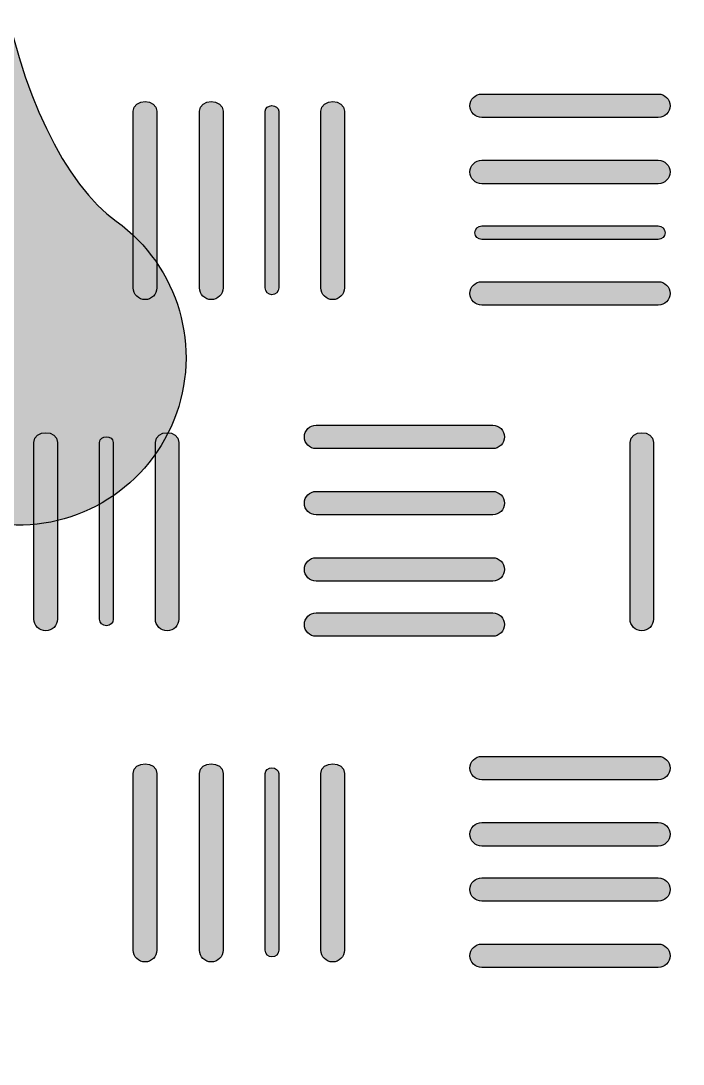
# Model space of a CAD drawing. Extents: x 4 to 307, y 9 to 217.
# Drawn here: x 55.06 to 60.13, y 19.36 to 27.34 of the extents above; entities that cross this region are included whole.
import ezdxf

# ---------------------------------------------------------------- set-up
doc = ezdxf.new("R2010")
doc.units = 0
doc.header["$MEASUREMENT"] = 0
doc.layers.add('EBENE_1', color=7, linetype='CONTINUOUS')

# ---------------------------------------------------------------- blocks, each defined once
blk = doc.blocks.new('BLOCK_32')
at = {"layer": 'EBENE_1'}
h = blk.add_hatch(color=7, dxfattribs=at)
h.dxf.hatch_style = 2
edge = h.paths.add_edge_path()
edge.add_spline(control_points=[(59.9397, 26.7815), (59.9397, 26.7815), (58.5882, 26.7815), (58.5882, 26.7815), (58.5386, 26.7815), (58.4984, 26.7412), (58.4984, 26.6916), (58.4984, 26.6423), (58.5386, 26.602), (58.5882, 26.602), (58.5882, 26.602), (59.9397, 26.602), (59.9397, 26.602), (59.9891, 26.602), (60.0295, 26.6423), (60.0295, 26.6916), (60.0295, 26.7412), (59.9891, 26.7815), (59.9397, 26.7815)], knot_values=[0, 0, 0, 0, 1, 1, 1, 2, 2, 2, 3, 3, 3, 4, 4, 4, 5, 5, 5, 6, 6, 6, 6], degree=3, periodic=1)
h = blk.add_hatch(color=7, dxfattribs=at)
h.dxf.hatch_style = 2
edge = h.paths.add_edge_path()
edge.add_spline(control_points=[(56.0123, 25.2078), (56.0619, 25.2078), (56.102, 25.2477), (56.102, 25.2977), (56.102, 25.2977), (56.102, 26.6492), (56.102, 26.6492), (56.102, 26.7488), (55.9225, 26.7488), (55.9225, 26.6492), (55.9225, 26.6492), (55.9225, 25.2977), (55.9225, 25.2977), (55.9225, 25.2477), (55.9627, 25.2078), (56.0123, 25.2078)], knot_values=[0, 0, 0, 0, 1, 1, 1, 2, 2, 2, 3, 3, 3, 4, 4, 4, 5, 5, 5, 5], degree=3, periodic=1)
h = blk.add_hatch(color=7, dxfattribs=at)
h.dxf.hatch_style = 2
edge = h.paths.add_edge_path()
edge.add_spline(control_points=[(56.4293, 26.6492), (56.4293, 26.6492), (56.4293, 25.2977), (56.4293, 25.2977), (56.4293, 25.2477), (56.4695, 25.2078), (56.5191, 25.2078), (56.5687, 25.2078), (56.6088, 25.2477), (56.6088, 25.2977), (56.6088, 25.2977), (56.6088, 26.6492), (56.6088, 26.6492), (56.6088, 26.7488), (56.4293, 26.7488), (56.4293, 26.6492)], knot_values=[0, 0, 0, 0, 1, 1, 1, 2, 2, 2, 3, 3, 3, 4, 4, 4, 5, 5, 5, 5], degree=3, periodic=1)
h = blk.add_hatch(color=7, dxfattribs=at)
h.dxf.hatch_style = 2
edge = h.paths.add_edge_path()
edge.add_spline(control_points=[(56.9314, 26.6492), (56.9314, 26.6492), (56.9314, 25.2977), (56.9314, 25.2977), (56.9314, 25.2688), (56.9547, 25.2453), (56.9835, 25.2453), (57.0122, 25.2453), (57.0355, 25.2688), (57.0355, 25.2977), (57.0355, 25.2977), (57.0355, 26.6492), (57.0355, 26.6492), (57.0355, 26.7071), (56.9314, 26.7071), (56.9314, 26.6492)], knot_values=[0, 0, 0, 0, 1, 1, 1, 2, 2, 2, 3, 3, 3, 4, 4, 4, 5, 5, 5, 5], degree=3, periodic=1)
h = blk.add_hatch(color=7, dxfattribs=at)
h.dxf.hatch_style = 2
edge = h.paths.add_edge_path()
edge.add_spline(control_points=[(57.3583, 26.6492), (57.3583, 26.6492), (57.3583, 25.2977), (57.3583, 25.2977), (57.3583, 25.2477), (57.3984, 25.2078), (57.448, 25.2078), (57.4976, 25.2078), (57.5378, 25.2477), (57.5378, 25.2977), (57.5378, 25.2977), (57.5378, 26.6492), (57.5378, 26.6492), (57.5378, 26.7488), (57.3583, 26.7488), (57.3583, 26.6492)], knot_values=[0, 0, 0, 0, 1, 1, 1, 2, 2, 2, 3, 3, 3, 4, 4, 4, 5, 5, 5, 5], degree=3, periodic=1)
h = blk.add_hatch(color=7, dxfattribs=at)
h.dxf.hatch_style = 2
edge = h.paths.add_edge_path()
edge.add_spline(control_points=[(59.9397, 26.2744), (59.9397, 26.2744), (58.5882, 26.2744), (58.5882, 26.2744), (58.5386, 26.2744), (58.4984, 26.2344), (58.4984, 26.1848), (58.4984, 26.1352), (58.5386, 26.0949), (58.5882, 26.0949), (58.5882, 26.0949), (59.9397, 26.0949), (59.9397, 26.0949), (59.9891, 26.0949), (60.0295, 26.1352), (60.0295, 26.1848), (60.0295, 26.2344), (59.9891, 26.2744), (59.9397, 26.2744)], knot_values=[0, 0, 0, 0, 1, 1, 1, 2, 2, 2, 3, 3, 3, 4, 4, 4, 5, 5, 5, 6, 6, 6, 6], degree=3, periodic=1)
h = blk.add_hatch(color=7, dxfattribs=at)
h.dxf.hatch_style = 2
edge = h.paths.add_edge_path()
edge.add_spline(control_points=[(59.9397, 25.668), (59.9685, 25.668), (59.9916, 25.6915), (59.9916, 25.7201), (59.9916, 25.749), (59.9685, 25.7721), (59.9397, 25.7721), (59.9397, 25.7721), (58.5882, 25.7721), (58.5882, 25.7721), (58.5594, 25.7721), (58.5362, 25.749), (58.5362, 25.7201), (58.5362, 25.6915), (58.5594, 25.668), (58.5882, 25.668), (58.5882, 25.668), (59.9397, 25.668), (59.9397, 25.668)], knot_values=[0, 0, 0, 0, 1, 1, 1, 2, 2, 2, 3, 3, 3, 4, 4, 4, 5, 5, 5, 6, 6, 6, 6], degree=3, periodic=1)
h = blk.add_hatch(color=7, dxfattribs=at)
h.dxf.hatch_style = 2
edge = h.paths.add_edge_path()
edge.add_spline(control_points=[(59.9397, 25.3449), (59.9397, 25.3449), (58.5882, 25.3449), (58.5882, 25.3449), (58.5386, 25.3449), (58.4984, 25.3049), (58.4984, 25.2553), (58.4984, 25.2057), (58.5386, 25.1654), (58.5882, 25.1654), (58.5882, 25.1654), (59.9397, 25.1654), (59.9397, 25.1654), (59.9891, 25.1654), (60.0295, 25.2057), (60.0295, 25.2553), (60.0295, 25.3049), (59.9891, 25.3449), (59.9397, 25.3449)], knot_values=[0, 0, 0, 0, 1, 1, 1, 2, 2, 2, 3, 3, 3, 4, 4, 4, 5, 5, 5, 6, 6, 6, 6], degree=3, periodic=1)
h = blk.add_hatch(color=7, dxfattribs=at)
h.dxf.hatch_style = 2
edge = h.paths.add_edge_path()
edge.add_spline(control_points=[(55.2521, 22.6729), (55.3017, 22.6729), (55.3419, 22.7132), (55.3419, 22.7628), (55.3419, 22.7628), (55.3419, 24.1147), (55.3419, 24.1147), (55.3419, 24.2139), (55.1624, 24.2139), (55.1624, 24.1147), (55.1624, 24.1147), (55.1624, 22.7628), (55.1624, 22.7628), (55.1624, 22.7132), (55.2024, 22.6729), (55.2521, 22.6729)], knot_values=[0, 0, 0, 0, 1, 1, 1, 2, 2, 2, 3, 3, 3, 4, 4, 4, 5, 5, 5, 5], degree=3, periodic=1)
h = blk.add_hatch(color=7, dxfattribs=at)
h.dxf.hatch_style = 2
edge = h.paths.add_edge_path()
edge.add_spline(control_points=[(56.271, 24.1147), (56.271, 24.2139), (56.0915, 24.2139), (56.0915, 24.1147), (56.0915, 24.1147), (56.0915, 22.7628), (56.0915, 22.7628), (56.0915, 22.7132), (56.1317, 22.6729), (56.1813, 22.6729), (56.2309, 22.6729), (56.271, 22.7132), (56.271, 22.7628), (56.271, 22.7628), (56.271, 24.1147), (56.271, 24.1147)], knot_values=[0, 0, 0, 0, 1, 1, 1, 2, 2, 2, 3, 3, 3, 4, 4, 4, 5, 5, 5, 5], degree=3, periodic=1)
h = blk.add_hatch(color=7, dxfattribs=at)
h.dxf.hatch_style = 2
edge = h.paths.add_edge_path()
edge.add_spline(control_points=[(57.3213, 24.0675), (57.3213, 24.0675), (58.6726, 24.0675), (58.6726, 24.0675), (58.7222, 24.0675), (58.7623, 24.1074), (58.7623, 24.157), (58.7623, 24.2066), (58.7222, 24.2469), (58.6726, 24.2469), (58.6726, 24.2469), (57.3213, 24.2469), (57.3213, 24.2469), (57.2716, 24.2469), (57.2315, 24.2066), (57.2315, 24.157), (57.2315, 24.1074), (57.2716, 24.0675), (57.3213, 24.0675)], knot_values=[0, 0, 0, 0, 1, 1, 1, 2, 2, 2, 3, 3, 3, 4, 4, 4, 5, 5, 5, 6, 6, 6, 6], degree=3, periodic=1)
h = blk.add_hatch(color=7, dxfattribs=at)
h.dxf.hatch_style = 2
edge = h.paths.add_edge_path()
edge.add_spline(control_points=[(59.9027, 22.7628), (59.9027, 22.7628), (59.9027, 24.1147), (59.9027, 24.1147), (59.9027, 24.2139), (59.7232, 24.2139), (59.7232, 24.1147), (59.7232, 24.1147), (59.7232, 22.7628), (59.7232, 22.7628), (59.7232, 22.7132), (59.7633, 22.6729), (59.8128, 22.6729), (59.8624, 22.6729), (59.9027, 22.7132), (59.9027, 22.7628)], knot_values=[0, 0, 0, 0, 1, 1, 1, 2, 2, 2, 3, 3, 3, 4, 4, 4, 5, 5, 5, 5], degree=3, periodic=1)
h = blk.add_hatch(color=7, dxfattribs=at)
h.dxf.hatch_style = 2
edge = h.paths.add_edge_path()
edge.add_spline(control_points=[(55.7167, 22.7108), (55.7455, 22.7108), (55.7687, 22.7342), (55.7687, 22.7628), (55.7687, 22.7628), (55.7687, 24.1147), (55.7687, 24.1147), (55.7687, 24.1722), (55.6647, 24.1722), (55.6647, 24.1147), (55.6647, 24.1147), (55.6647, 22.7628), (55.6647, 22.7628), (55.6647, 22.7342), (55.6879, 22.7108), (55.7167, 22.7108)], knot_values=[0, 0, 0, 0, 1, 1, 1, 2, 2, 2, 3, 3, 3, 4, 4, 4, 5, 5, 5, 5], degree=3, periodic=1)
h = blk.add_hatch(color=7, dxfattribs=at)
h.dxf.hatch_style = 2
edge = h.paths.add_edge_path()
edge.add_spline(control_points=[(57.3213, 23.5603), (57.3213, 23.5603), (58.6726, 23.5603), (58.6726, 23.5603), (58.7222, 23.5603), (58.7623, 23.6003), (58.7623, 23.6503), (58.7623, 23.6999), (58.7222, 23.7398), (58.6726, 23.7398), (58.6726, 23.7398), (57.3213, 23.7398), (57.3213, 23.7398), (57.2716, 23.7398), (57.2315, 23.6999), (57.2315, 23.6503), (57.2315, 23.6003), (57.2716, 23.5603), (57.3213, 23.5603)], knot_values=[0, 0, 0, 0, 1, 1, 1, 2, 2, 2, 3, 3, 3, 4, 4, 4, 5, 5, 5, 6, 6, 6, 6], degree=3, periodic=1)
h = blk.add_hatch(color=7, dxfattribs=at)
h.dxf.hatch_style = 2
edge = h.paths.add_edge_path()
edge.add_spline(control_points=[(57.3213, 23.0532), (57.3213, 23.0532), (58.6726, 23.0532), (58.6726, 23.0532), (58.7222, 23.0532), (58.7623, 23.0935), (58.7623, 23.1431), (58.7623, 23.1927), (58.7222, 23.2327), (58.6726, 23.2327), (58.6726, 23.2327), (57.3213, 23.2327), (57.3213, 23.2327), (57.2716, 23.2327), (57.2315, 23.1927), (57.2315, 23.1431), (57.2315, 23.0935), (57.2716, 23.0532), (57.3213, 23.0532)], knot_values=[0, 0, 0, 0, 1, 1, 1, 2, 2, 2, 3, 3, 3, 4, 4, 4, 5, 5, 5, 6, 6, 6, 6], degree=3, periodic=1)
h = blk.add_hatch(color=7, dxfattribs=at)
h.dxf.hatch_style = 2
edge = h.paths.add_edge_path()
edge.add_spline(control_points=[(57.3213, 22.6308), (57.3213, 22.6308), (58.6726, 22.6308), (58.6726, 22.6308), (58.7222, 22.6308), (58.7623, 22.6712), (58.7623, 22.7208), (58.7623, 22.77), (58.7222, 22.8103), (58.6726, 22.8103), (58.6726, 22.8103), (57.3213, 22.8103), (57.3213, 22.8103), (57.2716, 22.8103), (57.2315, 22.77), (57.2315, 22.7208), (57.2315, 22.6712), (57.2716, 22.6308), (57.3213, 22.6308)], knot_values=[0, 0, 0, 0, 1, 1, 1, 2, 2, 2, 3, 3, 3, 4, 4, 4, 5, 5, 5, 6, 6, 6, 6], degree=3, periodic=1)
h = blk.add_hatch(color=7, dxfattribs=at)
h.dxf.hatch_style = 2
edge = h.paths.add_edge_path()
edge.add_spline(control_points=[(56.0123, 20.1383), (56.0619, 20.1383), (56.102, 20.1786), (56.102, 20.2282), (56.102, 20.2282), (56.102, 21.5801), (56.102, 21.5801), (56.102, 21.6793), (55.9225, 21.6793), (55.9225, 21.5801), (55.9225, 21.5801), (55.9225, 20.2282), (55.9225, 20.2282), (55.9225, 20.1786), (55.9627, 20.1383), (56.0123, 20.1383)], knot_values=[0, 0, 0, 0, 1, 1, 1, 2, 2, 2, 3, 3, 3, 4, 4, 4, 5, 5, 5, 5], degree=3, periodic=1)
h = blk.add_hatch(color=7, dxfattribs=at)
h.dxf.hatch_style = 2
edge = h.paths.add_edge_path()
edge.add_spline(control_points=[(56.4293, 21.5801), (56.4293, 21.5801), (56.4293, 20.2282), (56.4293, 20.2282), (56.4293, 20.1786), (56.4695, 20.1383), (56.5191, 20.1383), (56.5687, 20.1383), (56.6088, 20.1786), (56.6088, 20.2282), (56.6088, 20.2282), (56.6088, 21.5801), (56.6088, 21.5801), (56.6088, 21.6793), (56.4293, 21.6793), (56.4293, 21.5801)], knot_values=[0, 0, 0, 0, 1, 1, 1, 2, 2, 2, 3, 3, 3, 4, 4, 4, 5, 5, 5, 5], degree=3, periodic=1)
h = blk.add_hatch(color=7, dxfattribs=at)
h.dxf.hatch_style = 2
edge = h.paths.add_edge_path()
edge.add_spline(control_points=[(57.3583, 21.5801), (57.3583, 21.5801), (57.3583, 20.2282), (57.3583, 20.2282), (57.3583, 20.1786), (57.3984, 20.1383), (57.448, 20.1383), (57.4976, 20.1383), (57.5378, 20.1786), (57.5378, 20.2282), (57.5378, 20.2282), (57.5378, 21.5801), (57.5378, 21.5801), (57.5378, 21.6793), (57.3583, 21.6793), (57.3583, 21.5801)], knot_values=[0, 0, 0, 0, 1, 1, 1, 2, 2, 2, 3, 3, 3, 4, 4, 4, 5, 5, 5, 5], degree=3, periodic=1)
h = blk.add_hatch(color=7, dxfattribs=at)
h.dxf.hatch_style = 2
edge = h.paths.add_edge_path()
edge.add_spline(control_points=[(59.9397, 21.712), (59.9397, 21.712), (58.5882, 21.712), (58.5882, 21.712), (58.5386, 21.712), (58.4984, 21.6717), (58.4984, 21.6221), (58.4984, 21.5729), (58.5386, 21.5326), (58.5882, 21.5326), (58.5882, 21.5326), (59.9397, 21.5326), (59.9397, 21.5326), (59.9891, 21.5326), (60.0295, 21.5729), (60.0295, 21.6221), (60.0295, 21.6717), (59.9891, 21.712), (59.9397, 21.712)], knot_values=[0, 0, 0, 0, 1, 1, 1, 2, 2, 2, 3, 3, 3, 4, 4, 4, 5, 5, 5, 6, 6, 6, 6], degree=3, periodic=1)
h = blk.add_hatch(color=7, dxfattribs=at)
h.dxf.hatch_style = 2
edge = h.paths.add_edge_path()
edge.add_spline(control_points=[(56.9314, 21.5801), (56.9314, 21.5801), (56.9314, 20.2282), (56.9314, 20.2282), (56.9314, 20.1993), (56.9547, 20.1762), (56.9835, 20.1762), (57.0122, 20.1762), (57.0355, 20.1993), (57.0355, 20.2282), (57.0355, 20.2282), (57.0355, 21.5801), (57.0355, 21.5801), (57.0355, 21.6376), (56.9314, 21.6376), (56.9314, 21.5801)], knot_values=[0, 0, 0, 0, 1, 1, 1, 2, 2, 2, 3, 3, 3, 4, 4, 4, 5, 5, 5, 5], degree=3, periodic=1)
h = blk.add_hatch(color=7, dxfattribs=at)
h.dxf.hatch_style = 2
edge = h.paths.add_edge_path()
edge.add_spline(control_points=[(59.9397, 21.2053), (59.9397, 21.2053), (58.5882, 21.2053), (58.5882, 21.2053), (58.5386, 21.2053), (58.4984, 21.165), (58.4984, 21.1153), (58.4984, 21.0657), (58.5386, 21.0254), (58.5882, 21.0254), (58.5882, 21.0254), (59.9397, 21.0254), (59.9397, 21.0254), (59.9891, 21.0254), (60.0295, 21.0657), (60.0295, 21.1153), (60.0295, 21.165), (59.9891, 21.2053), (59.9397, 21.2053)], knot_values=[0, 0, 0, 0, 1, 1, 1, 2, 2, 2, 3, 3, 3, 4, 4, 4, 5, 5, 5, 6, 6, 6, 6], degree=3, periodic=1)
h = blk.add_hatch(color=7, dxfattribs=at)
h.dxf.hatch_style = 2
edge = h.paths.add_edge_path()
edge.add_spline(control_points=[(59.9397, 20.7826), (59.9397, 20.7826), (58.5882, 20.7826), (58.5882, 20.7826), (58.5386, 20.7826), (58.4984, 20.7426), (58.4984, 20.6926), (58.4984, 20.643), (58.5386, 20.6031), (58.5882, 20.6031), (58.5882, 20.6031), (59.9397, 20.6031), (59.9397, 20.6031), (59.9891, 20.6031), (60.0295, 20.643), (60.0295, 20.6926), (60.0295, 20.7426), (59.9891, 20.7826), (59.9397, 20.7826)], knot_values=[0, 0, 0, 0, 1, 1, 1, 2, 2, 2, 3, 3, 3, 4, 4, 4, 5, 5, 5, 6, 6, 6, 6], degree=3, periodic=1)
h = blk.add_hatch(color=7, dxfattribs=at)
h.dxf.hatch_style = 2
edge = h.paths.add_edge_path()
edge.add_spline(control_points=[(59.9397, 20.2754), (59.9397, 20.2754), (58.5882, 20.2754), (58.5882, 20.2754), (58.5386, 20.2754), (58.4984, 20.2355), (58.4984, 20.1859), (58.4984, 20.1363), (58.5386, 20.0959), (58.5882, 20.0959), (58.5882, 20.0959), (59.9397, 20.0959), (59.9397, 20.0959), (59.9891, 20.0959), (60.0295, 20.1363), (60.0295, 20.1859), (60.0295, 20.2355), (59.9891, 20.2754), (59.9397, 20.2754)], knot_values=[0, 0, 0, 0, 1, 1, 1, 2, 2, 2, 3, 3, 3, 4, 4, 4, 5, 5, 5, 6, 6, 6, 6], degree=3, periodic=1)
for points, knots in [([(59.9397, 26.7815), (59.9397, 26.7815), (58.5882, 26.7815), (58.5882, 26.7815), (58.5386, 26.7815), (58.4984, 26.7412), (58.4984, 26.6916), (58.4984, 26.6423), (58.5386, 26.602), (58.5882, 26.602), (58.5882, 26.602), (59.9397, 26.602), (59.9397, 26.602), (59.9891, 26.602), (60.0295, 26.6423), (60.0295, 26.6916), (60.0295, 26.7412), (59.9891, 26.7815), (59.9397, 26.7815)], [0, 0, 0, 0, 1, 1, 1, 2, 2, 2, 3, 3, 3, 4, 4, 4, 5, 5, 5, 6, 6, 6, 6]), ([(56.0123, 25.2078), (56.0619, 25.2078), (56.102, 25.2477), (56.102, 25.2977), (56.102, 25.2977), (56.102, 26.6492), (56.102, 26.6492), (56.102, 26.7488), (55.9225, 26.7488), (55.9225, 26.6492), (55.9225, 26.6492), (55.9225, 25.2977), (55.9225, 25.2977), (55.9225, 25.2477), (55.9627, 25.2078), (56.0123, 25.2078)], [0, 0, 0, 0, 1, 1, 1, 2, 2, 2, 3, 3, 3, 4, 4, 4, 5, 5, 5, 5]), ([(56.4293, 26.6492), (56.4293, 26.6492), (56.4293, 25.2977), (56.4293, 25.2977), (56.4293, 25.2477), (56.4695, 25.2078), (56.5191, 25.2078), (56.5687, 25.2078), (56.6088, 25.2477), (56.6088, 25.2977), (56.6088, 25.2977), (56.6088, 26.6492), (56.6088, 26.6492), (56.6088, 26.7488), (56.4293, 26.7488), (56.4293, 26.6492)], [0, 0, 0, 0, 1, 1, 1, 2, 2, 2, 3, 3, 3, 4, 4, 4, 5, 5, 5, 5]), ([(56.9314, 26.6492), (56.9314, 26.6492), (56.9314, 25.2977), (56.9314, 25.2977), (56.9314, 25.2688), (56.9547, 25.2453), (56.9835, 25.2453), (57.0122, 25.2453), (57.0355, 25.2688), (57.0355, 25.2977), (57.0355, 25.2977), (57.0355, 26.6492), (57.0355, 26.6492), (57.0355, 26.7071), (56.9314, 26.7071), (56.9314, 26.6492)], [0, 0, 0, 0, 1, 1, 1, 2, 2, 2, 3, 3, 3, 4, 4, 4, 5, 5, 5, 5]), ([(57.3583, 26.6492), (57.3583, 26.6492), (57.3583, 25.2977), (57.3583, 25.2977), (57.3583, 25.2477), (57.3984, 25.2078), (57.448, 25.2078), (57.4976, 25.2078), (57.5378, 25.2477), (57.5378, 25.2977), (57.5378, 25.2977), (57.5378, 26.6492), (57.5378, 26.6492), (57.5378, 26.7488), (57.3583, 26.7488), (57.3583, 26.6492)], [0, 0, 0, 0, 1, 1, 1, 2, 2, 2, 3, 3, 3, 4, 4, 4, 5, 5, 5, 5]), ([(59.9397, 26.2744), (59.9397, 26.2744), (58.5882, 26.2744), (58.5882, 26.2744), (58.5386, 26.2744), (58.4984, 26.2344), (58.4984, 26.1848), (58.4984, 26.1352), (58.5386, 26.0949), (58.5882, 26.0949), (58.5882, 26.0949), (59.9397, 26.0949), (59.9397, 26.0949), (59.9891, 26.0949), (60.0295, 26.1352), (60.0295, 26.1848), (60.0295, 26.2344), (59.9891, 26.2744), (59.9397, 26.2744)], [0, 0, 0, 0, 1, 1, 1, 2, 2, 2, 3, 3, 3, 4, 4, 4, 5, 5, 5, 6, 6, 6, 6]), ([(59.9397, 25.668), (59.9685, 25.668), (59.9916, 25.6915), (59.9916, 25.7201), (59.9916, 25.749), (59.9685, 25.7721), (59.9397, 25.7721), (59.9397, 25.7721), (58.5882, 25.7721), (58.5882, 25.7721), (58.5594, 25.7721), (58.5362, 25.749), (58.5362, 25.7201), (58.5362, 25.6915), (58.5594, 25.668), (58.5882, 25.668), (58.5882, 25.668), (59.9397, 25.668), (59.9397, 25.668)], [0, 0, 0, 0, 1, 1, 1, 2, 2, 2, 3, 3, 3, 4, 4, 4, 5, 5, 5, 6, 6, 6, 6]), ([(59.9397, 25.3449), (59.9397, 25.3449), (58.5882, 25.3449), (58.5882, 25.3449), (58.5386, 25.3449), (58.4984, 25.3049), (58.4984, 25.2553), (58.4984, 25.2057), (58.5386, 25.1654), (58.5882, 25.1654), (58.5882, 25.1654), (59.9397, 25.1654), (59.9397, 25.1654), (59.9891, 25.1654), (60.0295, 25.2057), (60.0295, 25.2553), (60.0295, 25.3049), (59.9891, 25.3449), (59.9397, 25.3449)], [0, 0, 0, 0, 1, 1, 1, 2, 2, 2, 3, 3, 3, 4, 4, 4, 5, 5, 5, 6, 6, 6, 6]), ([(55.2521, 22.6729), (55.3017, 22.6729), (55.3419, 22.7132), (55.3419, 22.7628), (55.3419, 22.7628), (55.3419, 24.1147), (55.3419, 24.1147), (55.3419, 24.2139), (55.1624, 24.2139), (55.1624, 24.1147), (55.1624, 24.1147), (55.1624, 22.7628), (55.1624, 22.7628), (55.1624, 22.7132), (55.2024, 22.6729), (55.2521, 22.6729)], [0, 0, 0, 0, 1, 1, 1, 2, 2, 2, 3, 3, 3, 4, 4, 4, 5, 5, 5, 5]), ([(56.271, 24.1147), (56.271, 24.2139), (56.0915, 24.2139), (56.0915, 24.1147), (56.0915, 24.1147), (56.0915, 22.7628), (56.0915, 22.7628), (56.0915, 22.7132), (56.1317, 22.6729), (56.1813, 22.6729), (56.2309, 22.6729), (56.271, 22.7132), (56.271, 22.7628), (56.271, 22.7628), (56.271, 24.1147), (56.271, 24.1147)], [0, 0, 0, 0, 1, 1, 1, 2, 2, 2, 3, 3, 3, 4, 4, 4, 5, 5, 5, 5]), ([(57.3213, 24.0675), (57.3213, 24.0675), (58.6726, 24.0675), (58.6726, 24.0675), (58.7222, 24.0675), (58.7623, 24.1074), (58.7623, 24.157), (58.7623, 24.2066), (58.7222, 24.2469), (58.6726, 24.2469), (58.6726, 24.2469), (57.3213, 24.2469), (57.3213, 24.2469), (57.2716, 24.2469), (57.2315, 24.2066), (57.2315, 24.157), (57.2315, 24.1074), (57.2716, 24.0675), (57.3213, 24.0675)], [0, 0, 0, 0, 1, 1, 1, 2, 2, 2, 3, 3, 3, 4, 4, 4, 5, 5, 5, 6, 6, 6, 6]), ([(59.9027, 22.7628), (59.9027, 22.7628), (59.9027, 24.1147), (59.9027, 24.1147), (59.9027, 24.2139), (59.7232, 24.2139), (59.7232, 24.1147), (59.7232, 24.1147), (59.7232, 22.7628), (59.7232, 22.7628), (59.7232, 22.7132), (59.7633, 22.6729), (59.8128, 22.6729), (59.8624, 22.6729), (59.9027, 22.7132), (59.9027, 22.7628)], [0, 0, 0, 0, 1, 1, 1, 2, 2, 2, 3, 3, 3, 4, 4, 4, 5, 5, 5, 5]), ([(55.7167, 22.7108), (55.7455, 22.7108), (55.7687, 22.7342), (55.7687, 22.7628), (55.7687, 22.7628), (55.7687, 24.1147), (55.7687, 24.1147), (55.7687, 24.1722), (55.6647, 24.1722), (55.6647, 24.1147), (55.6647, 24.1147), (55.6647, 22.7628), (55.6647, 22.7628), (55.6647, 22.7342), (55.6879, 22.7108), (55.7167, 22.7108)], [0, 0, 0, 0, 1, 1, 1, 2, 2, 2, 3, 3, 3, 4, 4, 4, 5, 5, 5, 5]), ([(57.3213, 23.5603), (57.3213, 23.5603), (58.6726, 23.5603), (58.6726, 23.5603), (58.7222, 23.5603), (58.7623, 23.6003), (58.7623, 23.6503), (58.7623, 23.6999), (58.7222, 23.7398), (58.6726, 23.7398), (58.6726, 23.7398), (57.3213, 23.7398), (57.3213, 23.7398), (57.2716, 23.7398), (57.2315, 23.6999), (57.2315, 23.6503), (57.2315, 23.6003), (57.2716, 23.5603), (57.3213, 23.5603)], [0, 0, 0, 0, 1, 1, 1, 2, 2, 2, 3, 3, 3, 4, 4, 4, 5, 5, 5, 6, 6, 6, 6]), ([(57.3213, 23.0532), (57.3213, 23.0532), (58.6726, 23.0532), (58.6726, 23.0532), (58.7222, 23.0532), (58.7623, 23.0935), (58.7623, 23.1431), (58.7623, 23.1927), (58.7222, 23.2327), (58.6726, 23.2327), (58.6726, 23.2327), (57.3213, 23.2327), (57.3213, 23.2327), (57.2716, 23.2327), (57.2315, 23.1927), (57.2315, 23.1431), (57.2315, 23.0935), (57.2716, 23.0532), (57.3213, 23.0532)], [0, 0, 0, 0, 1, 1, 1, 2, 2, 2, 3, 3, 3, 4, 4, 4, 5, 5, 5, 6, 6, 6, 6]), ([(57.3213, 22.6308), (57.3213, 22.6308), (58.6726, 22.6308), (58.6726, 22.6308), (58.7222, 22.6308), (58.7623, 22.6712), (58.7623, 22.7208), (58.7623, 22.77), (58.7222, 22.8103), (58.6726, 22.8103), (58.6726, 22.8103), (57.3213, 22.8103), (57.3213, 22.8103), (57.2716, 22.8103), (57.2315, 22.77), (57.2315, 22.7208), (57.2315, 22.6712), (57.2716, 22.6308), (57.3213, 22.6308)], [0, 0, 0, 0, 1, 1, 1, 2, 2, 2, 3, 3, 3, 4, 4, 4, 5, 5, 5, 6, 6, 6, 6]), ([(56.0123, 20.1383), (56.0619, 20.1383), (56.102, 20.1786), (56.102, 20.2282), (56.102, 20.2282), (56.102, 21.5801), (56.102, 21.5801), (56.102, 21.6793), (55.9225, 21.6793), (55.9225, 21.5801), (55.9225, 21.5801), (55.9225, 20.2282), (55.9225, 20.2282), (55.9225, 20.1786), (55.9627, 20.1383), (56.0123, 20.1383)], [0, 0, 0, 0, 1, 1, 1, 2, 2, 2, 3, 3, 3, 4, 4, 4, 5, 5, 5, 5]), ([(56.4293, 21.5801), (56.4293, 21.5801), (56.4293, 20.2282), (56.4293, 20.2282), (56.4293, 20.1786), (56.4695, 20.1383), (56.5191, 20.1383), (56.5687, 20.1383), (56.6088, 20.1786), (56.6088, 20.2282), (56.6088, 20.2282), (56.6088, 21.5801), (56.6088, 21.5801), (56.6088, 21.6793), (56.4293, 21.6793), (56.4293, 21.5801)], [0, 0, 0, 0, 1, 1, 1, 2, 2, 2, 3, 3, 3, 4, 4, 4, 5, 5, 5, 5]), ([(57.3583, 21.5801), (57.3583, 21.5801), (57.3583, 20.2282), (57.3583, 20.2282), (57.3583, 20.1786), (57.3984, 20.1383), (57.448, 20.1383), (57.4976, 20.1383), (57.5378, 20.1786), (57.5378, 20.2282), (57.5378, 20.2282), (57.5378, 21.5801), (57.5378, 21.5801), (57.5378, 21.6793), (57.3583, 21.6793), (57.3583, 21.5801)], [0, 0, 0, 0, 1, 1, 1, 2, 2, 2, 3, 3, 3, 4, 4, 4, 5, 5, 5, 5]), ([(59.9397, 21.712), (59.9397, 21.712), (58.5882, 21.712), (58.5882, 21.712), (58.5386, 21.712), (58.4984, 21.6717), (58.4984, 21.6221), (58.4984, 21.5729), (58.5386, 21.5326), (58.5882, 21.5326), (58.5882, 21.5326), (59.9397, 21.5326), (59.9397, 21.5326), (59.9891, 21.5326), (60.0295, 21.5729), (60.0295, 21.6221), (60.0295, 21.6717), (59.9891, 21.712), (59.9397, 21.712)], [0, 0, 0, 0, 1, 1, 1, 2, 2, 2, 3, 3, 3, 4, 4, 4, 5, 5, 5, 6, 6, 6, 6]), ([(56.9314, 21.5801), (56.9314, 21.5801), (56.9314, 20.2282), (56.9314, 20.2282), (56.9314, 20.1993), (56.9547, 20.1762), (56.9835, 20.1762), (57.0122, 20.1762), (57.0355, 20.1993), (57.0355, 20.2282), (57.0355, 20.2282), (57.0355, 21.5801), (57.0355, 21.5801), (57.0355, 21.6376), (56.9314, 21.6376), (56.9314, 21.5801)], [0, 0, 0, 0, 1, 1, 1, 2, 2, 2, 3, 3, 3, 4, 4, 4, 5, 5, 5, 5]), ([(59.9397, 21.2053), (59.9397, 21.2053), (58.5882, 21.2053), (58.5882, 21.2053), (58.5386, 21.2053), (58.4984, 21.165), (58.4984, 21.1153), (58.4984, 21.0657), (58.5386, 21.0254), (58.5882, 21.0254), (58.5882, 21.0254), (59.9397, 21.0254), (59.9397, 21.0254), (59.9891, 21.0254), (60.0295, 21.0657), (60.0295, 21.1153), (60.0295, 21.165), (59.9891, 21.2053), (59.9397, 21.2053)], [0, 0, 0, 0, 1, 1, 1, 2, 2, 2, 3, 3, 3, 4, 4, 4, 5, 5, 5, 6, 6, 6, 6]), ([(59.9397, 20.7826), (59.9397, 20.7826), (58.5882, 20.7826), (58.5882, 20.7826), (58.5386, 20.7826), (58.4984, 20.7426), (58.4984, 20.6926), (58.4984, 20.643), (58.5386, 20.6031), (58.5882, 20.6031), (58.5882, 20.6031), (59.9397, 20.6031), (59.9397, 20.6031), (59.9891, 20.6031), (60.0295, 20.643), (60.0295, 20.6926), (60.0295, 20.7426), (59.9891, 20.7826), (59.9397, 20.7826)], [0, 0, 0, 0, 1, 1, 1, 2, 2, 2, 3, 3, 3, 4, 4, 4, 5, 5, 5, 6, 6, 6, 6]), ([(59.9397, 20.2754), (59.9397, 20.2754), (58.5882, 20.2754), (58.5882, 20.2754), (58.5386, 20.2754), (58.4984, 20.2355), (58.4984, 20.1859), (58.4984, 20.1363), (58.5386, 20.0959), (58.5882, 20.0959), (58.5882, 20.0959), (59.9397, 20.0959), (59.9397, 20.0959), (59.9891, 20.0959), (60.0295, 20.1363), (60.0295, 20.1859), (60.0295, 20.2355), (59.9891, 20.2754), (59.9397, 20.2754)], [0, 0, 0, 0, 1, 1, 1, 2, 2, 2, 3, 3, 3, 4, 4, 4, 5, 5, 5, 6, 6, 6, 6])]:
    blk.add_open_spline(points, degree=3, knots=knots, dxfattribs=at)

msp = doc.modelspace()

# ---------------------------------------------------------------- hatches: boundary and pattern name
at = {"layer": 'EBENE_1'}
h = msp.add_hatch(color=7, dxfattribs=at)
h.dxf.hatch_style = 2
edge = h.paths.add_edge_path()
edge.add_spline(control_points=[(85.9028, 77.1144), (85.9028, 77.1144), (86.0806, 78.0291), (86.0806, 78.0291), (80.695, 76.1914), (75.8097, 74.1013), (71.4658, 71.5822), (71.6508, 73.8698), (72.3655, 75.8221), (73.4333, 76.8302), (73.6281, 77.0141), (73.702, 77.2928), (73.6238, 77.5488), (73.5456, 77.8055), (73.3289, 77.9953), (73.0645, 78.0394), (69.8652, 78.5706), (67.6424, 80.061), (66.458, 82.4684), (65.0081, 85.4153), (65.3375, 89.6835), (67.2971, 93.3422), (67.481, 93.6856), (67.3517, 94.1132), (67.0082, 94.2971), (66.6647, 94.4804), (66.237, 94.3516), (66.053, 94.0084), (63.8525, 89.8991), (63.5224, 85.239), (65.1919, 81.8452), (66.4151, 79.3592), (68.6365, 77.6632), (71.6565, 76.8932), (70.615, 75.3477), (70.0652, 73.1139), (70.0261, 70.7175), (69.644, 70.4805), (69.2575, 70.2469), (68.8847, 70.0023), (67.31, 68.9612), (65.8114, 67.8436), (64.389, 66.6496), (62.6618, 65.1764), (61.0616, 63.5762), (59.5885, 61.8488), (56.7943, 58.5219), (54.5338, 54.6606), (52.832, 50.1396), (52.578, 49.4792), (52.3495, 48.8188), (52.1462, 48.1583), (50.6223, 43.2057), (50.2159, 38.6078), (48.3616, 35.1028), (46.7613, 32.0294), (44.0435, 29.7942), (38.5319, 28.8544), (36.8246, 28.5699), (35.1719, 28.3935), (33.5654, 28.3001), (33.5654, 28.3001), (33.5654, 29.8376), (33.5654, 29.8376), (35.4666, 29.9575), (36.8124, 31.1861), (37.6113, 32.2044), (38.5171, 33.3913), (39.0326, 34.7225), (39.0054, 35.7915), (39.0641, 35.7863), (39.1249, 35.7842), (39.1873, 35.7842), (39.995, 35.7842), (40.9221, 36.1611), (41.1312, 36.8822), (41.1913, 37.092), (41.1813, 37.2139), (40.9574, 37.3414), (40.5784, 37.5216), (40.1275, 37.4527), (39.6417, 37.1433), (39.8615, 37.6315), (39.9835, 38.2113), (39.661, 38.6702), (39.6011, 38.7305), (39.4722, 38.7367), (39.4512, 38.7195), (39.0411, 38.6216), (38.7653, 38.2833), (38.629, 37.7128), (38.4357, 38.1479), (38.1917, 38.387), (37.8887, 38.4404), (37.7106, 38.4759), (37.6389, 38.4535), (37.5478, 38.3319), (37.0145, 37.6463), (37.7922, 36.6441), (38.3515, 36.137), (37.5343, 35.7153), (36.882, 35.5148), (36.1911, 35.4704), (36.0667, 35.4649), (35.9439, 35.4621), (35.8228, 35.4621), (33.4624, 35.4621), (32.19, 36.497), (32.041, 38.5403), (32.041, 38.5403), (32.0351, 38.602), (32.0351, 38.602), (31.9078, 39.9046), (31.7764, 41.2519), (29.8402, 41.7163), (29.4897, 41.8004), (29.1543, 41.8431), (28.8434, 41.8431), (26.9601, 41.8431), (26.3948, 40.3097), (26.2933, 39.9728), (26.2933, 39.9728), (25.3504, 39.6048), (25.291, 39.5756), (25.1854, 39.5235), (25.2899, 39.3647), (25.3837, 39.3179), (25.3837, 39.3179), (25.9206, 39.0285), (25.9206, 39.0285), (25.9206, 39.0285), (25.4262, 38.6853), (25.4171, 38.644), (25.3823, 38.5947), (25.3539, 38.5041), (25.4725, 38.386), (26.5088, 37.5719), (26.7093, 37.1306), (26.7343, 35.6085), (26.8053, 32.89), (28.4369, 30.9477), (31.3309, 30.1339), (31.3309, 30.1339), (31.3087, 28.2205), (31.3087, 28.2205), (30.9626, 28.2167), (30.6187, 28.216), (30.2769, 28.2195), (25.1714, 28.2956), (20.447, 29.2354), (15.7226, 30.5308), (11.9888, 31.5723), (8.2042, 32.8166), (4.2418, 34.0613), (4.2418, 34.0613), (4.3434, 18.5928), (4.3434, 18.5928), (7.9756, 17.221), (11.811, 16.0528), (15.7226, 15.1639), (20.4978, 14.097), (25.4, 13.4366), (30.2769, 13.3094), (34.9503, 13.1572), (39.6241, 13.4872), (44.1198, 14.3764), (45.6692, 14.6813), (47.0916, 15.0368), (48.3616, 15.4433), (48.411, 15.4585), (48.4577, 15.475), (48.5068, 15.4905), (50.1141, 13.686), (52.4775, 12.6518), (55.0645, 12.6518), (55.355, 12.6518), (55.6487, 12.6649), (55.9436, 12.6911), (56.65, 12.7541), (57.1712, 13.378), (57.108, 14.0842), (57.045, 14.7905), (56.4231, 15.3107), (55.715, 15.2487), (53.1849, 15.0227), (50.9719, 16.0717), (49.7939, 18.0554), (48.9566, 19.4651), (48.8711, 21.0592), (49.576, 22.1165), (50.4121, 23.3705), (52.2892, 23.8601), (54.8611, 23.4938), (55.4459, 23.4108), (56.0123, 23.7374), (56.233, 24.2859), (56.4534, 24.8343), (56.2714, 25.462), (55.7918, 25.8072), (55.0144, 26.3664), (54.3915, 28.6157), (55.1848, 30.867), (55.7148, 32.3712), (57.2959, 34.8565), (61.9325, 34.6081), (62.2846, 34.5891), (62.6322, 34.7169), (62.8884, 34.9619), (63.1445, 35.2065), (63.2883, 35.5462), (63.2854, 35.9007), (63.251, 40.122), (65.4153, 44.0104), (68.9338, 46.0489), (73.0815, 48.4522), (78.3818, 48.0136), (83.8582, 44.8145), (84.4705, 44.4566), (85.2569, 44.6636), (85.6145, 45.2755), (85.9722, 45.888), (85.7657, 46.6742), (85.1535, 47.0318), (76.6419, 52.0038), (70.5313, 49.9425), (67.6466, 48.271), (67.33, 48.0874), (67.0258, 47.8879), (66.7274, 47.6808), (67.3673, 48.9107), (68.0879, 50.069), (68.8847, 51.1556), (70.922, 53.9268), (73.4388, 56.2564), (76.2867, 58.2456), (77.7116, 57.4708), (79.4824, 56.9544), (81.6733, 56.9544), (82.5478, 56.9544), (83.4902, 57.0367), (84.5029, 57.2176), (84.8865, 57.2861), (85.142, 57.6523), (85.0734, 58.0361), (85.005, 58.4196), (84.6385, 58.6755), (84.2549, 58.6066), (81.4991, 58.1143), (79.3465, 58.4409), (77.672, 59.1665), (80.174, 60.7643), (82.8951, 62.1306), (85.7504, 63.3223), (85.7504, 63.3223), (85.8012, 64.846), (85.8012, 64.846), (84.3026, 64.2621), (82.8295, 63.6017), (81.407, 62.8906), (76.5811, 65.5575), (74.8031, 69.5961), (76.2509, 72.9744), (79.3242, 74.3204), (82.5754, 76.2001), (85.9028, 77.1144)], knot_values=[0, 0, 0, 0, 1, 1, 1, 2, 2, 2, 3, 3, 3, 4, 4, 4, 5, 5, 5, 6, 6, 6, 7, 7, 7, 8, 8, 8, 9, 9, 9, 10, 10, 10, 11, 11, 11, 12, 12, 12, 13, 13, 13, 14, 14, 14, 15, 15, 15, 16, 16, 16, 17, 17, 17, 18, 18, 18, 19, 19, 19, 20, 20, 20, 21, 21, 21, 22, 22, 22, 23, 23, 23, 24, 24, 24, 25, 25, 25, 26, 26, 26, 27, 27, 27, 28, 28, 28, 29, 29, 29, 30, 30, 30, 31, 31, 31, 32, 32, 32, 33, 33, 33, 34, 34, 34, 35, 35, 35, 36, 36, 36, 37, 37, 37, 38, 38, 38, 39, 39, 39, 40, 40, 40, 41, 41, 41, 42, 42, 42, 43, 43, 43, 44, 44, 44, 45, 45, 45, 46, 46, 46, 47, 47, 47, 48, 48, 48, 49, 49, 49, 50, 50, 50, 51, 51, 51, 52, 52, 52, 53, 53, 53, 54, 54, 54, 55, 55, 55, 56, 56, 56, 57, 57, 57, 58, 58, 58, 59, 59, 59, 60, 60, 60, 61, 61, 61, 62, 62, 62, 63, 63, 63, 64, 64, 64, 65, 65, 65, 66, 66, 66, 67, 67, 67, 68, 68, 68, 69, 69, 69, 70, 70, 70, 71, 71, 71, 72, 72, 72, 73, 73, 73, 74, 74, 74, 75, 75, 75, 76, 76, 76, 77, 77, 77, 78, 78, 78, 79, 79, 79, 80, 80, 80, 81, 81, 81, 82, 82, 82, 83, 83, 83, 84, 84, 84, 85, 85, 85, 86, 86, 86, 87, 87, 87, 88, 88, 88, 88], degree=3, periodic=1)
edge = h.paths.add_edge_path()
edge.add_spline(control_points=[(39.7514, 36.7327), (40.0389, 36.938), (40.2935, 37.0424), (40.5081, 37.0424), (40.6046, 37.0424), (40.6954, 37.021), (40.7555, 36.9962), (40.7555, 36.9962), (40.7595, 36.9848), (40.7595, 36.9848), (40.6546, 36.6696), (40.3137, 36.4667), (40.0486, 36.353), (39.7502, 36.2338), (39.4198, 36.1718), (39.1451, 36.1914), (39.2965, 36.3578), (39.5005, 36.559), (39.7514, 36.7327)], knot_values=[0, 0, 0, 0, 1, 1, 1, 2, 2, 2, 3, 3, 3, 4, 4, 4, 5, 5, 5, 6, 6, 6, 6], degree=3, periodic=1)
edge = h.paths.add_edge_path()
edge.add_spline(control_points=[(39.4024, 38.2902), (39.5477, 37.9229), (39.3899, 37.3838), (38.9325, 36.6841), (38.9081, 37.2219), (38.9489, 38.0552), (39.4024, 38.2902)], knot_values=[0, 0, 0, 0, 1, 1, 1, 2, 2, 2, 2], degree=3, periodic=1)
edge = h.paths.add_edge_path()
edge.add_spline(control_points=[(37.8995, 37.4027), (37.8055, 37.5908), (37.7226, 37.8506), (37.8365, 38.0528), (38.0377, 37.9746), (38.2177, 37.7224), (38.3467, 37.3356), (38.4387, 37.0589), (38.5047, 36.765), (38.5317, 36.5204), (38.2485, 36.7864), (38.0094, 37.1185), (37.8995, 37.4027)], knot_values=[0, 0, 0, 0, 1, 1, 1, 2, 2, 2, 3, 3, 3, 4, 4, 4, 4], degree=3, periodic=1)
edge = h.paths.add_edge_path()
edge.add_spline(control_points=[(27.1391, 35.6123), (27.1129, 37.0513), (26.936, 37.7948), (25.9309, 38.5327), (25.9309, 38.5327), (26.4143, 38.8903), (26.4143, 38.8903), (26.4683, 38.9265), (26.4993, 38.9833), (26.4993, 39.0467), (26.4993, 39.1205), (26.457, 39.1945), (26.3807, 39.2448), (26.3807, 39.2448), (25.9781, 39.4553), (25.9781, 39.4553), (25.9781, 39.4553), (26.5209, 39.6421), (26.5209, 39.6421), (26.5426, 39.6496), (26.5607, 39.6655), (26.571, 39.6861), (26.59, 39.7237), (26.6117, 39.774), (26.6375, 39.8336), (26.8444, 40.3128), (27.3291, 41.4345), (28.8306, 41.4345), (29.113, 41.4345), (29.4217, 41.3946), (29.7488, 41.3164), (31.4346, 40.9253), (31.5369, 39.6965), (31.6368, 38.4997), (31.8157, 36.2621), (33.2514, 35.0794), (35.7889, 35.0794), (35.932, 35.0794), (36.0772, 35.0832), (36.2231, 35.0907), (36.9742, 35.1135), (37.698, 35.3326), (38.6214, 35.8194), (38.5973, 34.8106), (38.0757, 33.4739), (37.2937, 32.4387), (36.178, 30.9938), (34.7221, 30.23), (33.0833, 30.23), (32.5383, 30.23), (31.9786, 30.3169), (31.4208, 30.4881), (28.7061, 31.3466), (27.1854, 33.1666), (27.1391, 35.6123)], knot_values=[0, 0, 0, 0, 1, 1, 1, 2, 2, 2, 3, 3, 3, 4, 4, 4, 5, 5, 5, 6, 6, 6, 7, 7, 7, 8, 8, 8, 9, 9, 9, 10, 10, 10, 11, 11, 11, 12, 12, 12, 13, 13, 13, 14, 14, 14, 15, 15, 15, 16, 16, 16, 17, 17, 17, 18, 18, 18, 18], degree=3, periodic=1)
edge = h.paths.add_edge_path()
edge.add_spline(control_points=[(31.9202, 29.9324), (32.2981, 29.8332), (32.4949, 29.788), (32.9282, 29.7825), (32.9282, 29.7825), (32.8676, 28.265), (32.8676, 28.265), (32.5779, 28.2526), (32.2895, 28.2419), (32.0031, 28.2346), (32.0031, 28.2346), (31.9202, 29.9324), (31.9202, 29.9324)], knot_values=[0, 0, 0, 0, 1, 1, 1, 2, 2, 2, 3, 3, 3, 4, 4, 4, 4], degree=3, periodic=1)
edge = h.paths.add_edge_path()
edge.add_spline(control_points=[(17.78, 16.256), (17.0942, 16.4083), (16.4085, 16.5606), (15.7226, 16.7132), (14.097, 17.0942), (12.4714, 17.5262), (10.8459, 18.0086), (10.5918, 23.2155), (12.2175, 28.2956), (14.9607, 29.4893), (15.2146, 29.4132), (15.4685, 29.3371), (15.7226, 29.2861), (17.3481, 28.8544), (18.9737, 28.4989), (20.6248, 28.194), (17.5006, 26.365), (16.8656, 20.6248), (17.78, 16.256)], knot_values=[0, 0, 0, 0, 1, 1, 1, 2, 2, 2, 3, 3, 3, 4, 4, 4, 5, 5, 5, 6, 6, 6, 6], degree=3, periodic=1)
edge = h.paths.add_edge_path()
edge.add_spline(control_points=[(34.3409, 14.7574), (32.9692, 14.7319), (31.6231, 14.7319), (30.2769, 14.7826), (28.7781, 14.8084), (27.2542, 14.91), (25.7557, 15.062), (24.2569, 19.5072), (26.3143, 25.4255), (28.7781, 27.3306), (29.2863, 27.3306), (29.7687, 27.3048), (30.2769, 27.3048), (31.9531, 27.3048), (33.6297, 27.3813), (35.2807, 27.5336), (33.6297, 25.6284), (32.0547, 19.7356), (34.3409, 14.7574)], knot_values=[0, 0, 0, 0, 1, 1, 1, 2, 2, 2, 3, 3, 3, 4, 4, 4, 5, 5, 5, 6, 6, 6, 6], degree=3, periodic=1)
edge = h.paths.add_edge_path()
edge.add_spline(control_points=[(47.4395, 23.541), (46.1733, 21.6421), (46.2268, 19.0459), (47.5766, 16.7611), (46.6363, 16.4138), (45.6134, 16.1179), (44.5263, 15.9005), (40.8179, 20.015), (40.4368, 26.8476), (42.7228, 28.956), (44.0182, 29.4132), (44.958, 30.0988), (45.339, 30.353), (45.5676, 29.0828), (46.5836, 27.0513), (48.3616, 25.2477), (48.4818, 25.1244), (48.6134, 25.0056), (48.7409, 24.885), (48.1297, 24.4388), (47.7122, 23.95), (47.4395, 23.541)], knot_values=[0, 0, 0, 0, 1, 1, 1, 2, 2, 2, 3, 3, 3, 4, 4, 4, 5, 5, 5, 6, 6, 6, 7, 7, 7, 7], degree=3, periodic=1)
edge = h.paths.add_edge_path()
edge.add_spline(control_points=[(52.7629, 31.72), (52.6886, 31.5092), (52.6254, 31.2953), (52.5679, 31.0803), (52.4268, 31.134), (52.2814, 31.185), (52.1462, 31.2422), (50.5715, 31.9023), (49.403, 32.8166), (48.8951, 33.8836), (49.8094, 35.7122), (50.5715, 37.4396), (50.927, 39.7764), (51.308, 39.3699), (51.7144, 39.0144), (52.1462, 38.7095), (54.078, 37.3969), (56.5423, 36.9073), (59.372, 37.0482), (54.9093, 36.3403), (53.2872, 33.2087), (52.7629, 31.72)], knot_values=[0, 0, 0, 0, 1, 1, 1, 2, 2, 2, 3, 3, 3, 4, 4, 4, 5, 5, 5, 6, 6, 6, 7, 7, 7, 7], degree=3, periodic=1)
edge = h.paths.add_edge_path()
edge.add_spline(control_points=[(64.389, 46.2532), (64.228, 45.8512), (64.0585, 45.4488), (63.89, 45.0464), (63.7007, 44.8121), (63.5178, 44.573), (63.3438, 44.3274), (61.9308, 44.1978), (60.6888, 44.1765), (59.5885, 44.2723), (56.4135, 44.5517), (54.4575, 45.8219), (53.2385, 48.3616), (54.0259, 51.0284), (55.2197, 53.6956), (56.6929, 56.1341), (57.277, 54.5083), (58.2421, 52.9842), (59.5885, 51.7905), (60.833, 50.6984), (62.4079, 49.8602), (64.389, 49.4282), (64.897, 49.3014), (65.405, 49.2253), (65.9385, 49.1746), (65.3289, 48.2345), (64.8462, 47.2695), (64.389, 46.2532)], knot_values=[0, 0, 0, 0, 1, 1, 1, 2, 2, 2, 3, 3, 3, 4, 4, 4, 5, 5, 5, 6, 6, 6, 7, 7, 7, 8, 8, 8, 9, 9, 9, 9], degree=3, periodic=1)
edge = h.paths.add_edge_path()
edge.add_spline(control_points=[(70.1803, 54.7881), (69.7231, 54.94), (69.2913, 55.0926), (68.8847, 55.2704), (66.8781, 56.0834), (65.405, 57.2007), (64.389, 58.4709), (63.119, 60.0966), (62.6618, 62.0269), (62.9412, 63.9317), (63.5, 64.465), (63.9572, 64.9225), (64.389, 65.329), (65.405, 66.294), (66.2685, 67.0561), (67.7418, 68.0469), (67.7671, 66.7512), (68.1737, 65.3797), (68.8847, 64.1095), (70.0786, 61.9763), (72.136, 60.0711), (74.9047, 58.9026), (73.2028, 57.6327), (71.6026, 56.2612), (70.1803, 54.7881)], knot_values=[0, 0, 0, 0, 1, 1, 1, 2, 2, 2, 3, 3, 3, 4, 4, 4, 5, 5, 5, 6, 6, 6, 7, 7, 7, 8, 8, 8, 8], degree=3, periodic=1)

# ---------------------------------------------------------------- linework, layer by layer
for points, knots in [([(6.2484, 93.3449), (6.2484, 93.3449), (20.2437, 93.3449), (20.2437, 93.3449), (20.2437, 93.3449), (20.2437, 97.2568), (20.2437, 97.2568), (20.2437, 97.2568), (30.2514, 97.2568), (30.2514, 97.2568), (30.2514, 97.2568), (30.2514, 93.3449), (30.2514, 93.3449), (30.2514, 93.3449), (60.2487, 93.3449), (60.2487, 93.3449), (60.2487, 93.3449), (60.2487, 97.2568), (60.2487, 97.2568), (60.2487, 97.2568), (70.2311, 97.2568), (70.2311, 97.2568), (70.2311, 97.2568), (70.2311, 93.3449), (70.2311, 93.3449), (70.2311, 93.3449), (84.2519, 93.3449), (84.2519, 93.3449), (84.2519, 93.3449), (84.2519, 36.0681), (84.2519, 36.0681), (84.2519, 36.0681), (80.4165, 36.0681), (80.4165, 36.0681), (80.4165, 36.0681), (80.4165, 28.2701), (80.4165, 28.2701), (80.4165, 28.2701), (84.2519, 28.2701), (84.2519, 28.2701), (84.2519, 23.2665), (84.2519, 18.2628), (84.2519, 13.3604), (84.2519, 13.3604), (70.6629, 13.3604), (70.6629, 13.3604), (70.6629, 13.3604), (70.6629, 9.4489), (70.6629, 9.4489), (70.6629, 9.4489), (60.6553, 9.4489), (60.6553, 9.4489), (60.6553, 9.4489), (60.6553, 13.3604), (60.6553, 13.3604), (60.6553, 13.3604), (30.6579, 13.3604), (30.6579, 13.3604), (30.6579, 13.3604), (30.6579, 9.4489), (30.6579, 9.4489), (30.6579, 9.4489), (20.6756, 9.4489), (20.6756, 9.4489), (20.6756, 9.4489), (20.6756, 13.3604), (20.6756, 13.3604), (20.6756, 13.3604), (6.2484, 13.3604), (6.2484, 13.3604), (6.2484, 31.369), (6.2484, 46.812), (6.2484, 60.9855), (6.2484, 60.9855), (10.0585, 60.9855), (10.0585, 60.9855), (10.0585, 60.9855), (10.0585, 68.7834), (10.0585, 68.7834), (10.0585, 68.7834), (6.2484, 68.7834), (6.2484, 68.7834), (6.2484, 68.7834), (6.2484, 93.3449), (6.2484, 93.3449)], [0, 0, 0, 0, 1, 1, 1, 2, 2, 2, 3, 3, 3, 4, 4, 4, 5, 5, 5, 6, 6, 6, 7, 7, 7, 8, 8, 8, 9, 9, 9, 10, 10, 10, 11, 11, 11, 12, 12, 12, 13, 13, 13, 14, 14, 14, 15, 15, 15, 16, 16, 16, 17, 17, 17, 18, 18, 18, 19, 19, 19, 20, 20, 20, 21, 21, 21, 22, 22, 22, 23, 23, 23, 24, 24, 24, 25, 25, 25, 26, 26, 26, 27, 27, 27, 28, 28, 28, 28]), ([(85.9028, 77.1144), (85.9028, 77.1144), (86.0806, 78.0291), (86.0806, 78.0291), (80.695, 76.1914), (75.8097, 74.1013), (71.4658, 71.5822), (71.6508, 73.8698), (72.3655, 75.8221), (73.4333, 76.8302), (73.6281, 77.0141), (73.702, 77.2928), (73.6238, 77.5488), (73.5456, 77.8055), (73.3289, 77.9953), (73.0645, 78.0394), (69.8652, 78.5706), (67.6424, 80.061), (66.458, 82.4684), (65.0081, 85.4153), (65.3375, 89.6835), (67.2971, 93.3422), (67.481, 93.6856), (67.3517, 94.1132), (67.0082, 94.2971), (66.6647, 94.4804), (66.237, 94.3516), (66.053, 94.0084), (63.8525, 89.8991), (63.5224, 85.239), (65.1919, 81.8452), (66.4151, 79.3592), (68.6365, 77.6632), (71.6565, 76.8932), (70.615, 75.3477), (70.0652, 73.1139), (70.0261, 70.7175), (69.644, 70.4805), (69.2575, 70.2469), (68.8847, 70.0023), (67.31, 68.9612), (65.8114, 67.8436), (64.389, 66.6496), (62.6618, 65.1764), (61.0616, 63.5762), (59.5885, 61.8488), (56.7943, 58.5219), (54.5338, 54.6606), (52.832, 50.1396), (52.578, 49.4792), (52.3495, 48.8188), (52.1462, 48.1583), (50.6223, 43.2057), (50.2159, 38.6078), (48.3616, 35.1028), (46.7613, 32.0294), (44.0435, 29.7942), (38.5319, 28.8544), (36.8246, 28.5699), (35.1719, 28.3935), (33.5654, 28.3001), (33.5654, 28.3001), (33.5654, 29.8376), (33.5654, 29.8376), (35.4666, 29.9575), (36.8124, 31.1861), (37.6113, 32.2044), (38.5171, 33.3913), (39.0326, 34.7225), (39.0054, 35.7915), (39.0641, 35.7863), (39.1249, 35.7842), (39.1873, 35.7842), (39.995, 35.7842), (40.9221, 36.1611), (41.1312, 36.8822), (41.1913, 37.092), (41.1813, 37.2139), (40.9574, 37.3414), (40.5784, 37.5216), (40.1275, 37.4527), (39.6417, 37.1433), (39.8615, 37.6315), (39.9835, 38.2113), (39.661, 38.6702), (39.6011, 38.7305), (39.4722, 38.7367), (39.4512, 38.7195), (39.0411, 38.6216), (38.7653, 38.2833), (38.629, 37.7128), (38.4357, 38.1479), (38.1917, 38.387), (37.8887, 38.4404), (37.7106, 38.4759), (37.6389, 38.4535), (37.5478, 38.3319), (37.0145, 37.6463), (37.7922, 36.6441), (38.3515, 36.137), (37.5343, 35.7153), (36.882, 35.5148), (36.1911, 35.4704), (36.0667, 35.4649), (35.9439, 35.4621), (35.8228, 35.4621), (33.4624, 35.4621), (32.19, 36.497), (32.041, 38.5403), (32.041, 38.5403), (32.0351, 38.602), (32.0351, 38.602), (31.9078, 39.9046), (31.7764, 41.2519), (29.8402, 41.7163), (29.4897, 41.8004), (29.1543, 41.8431), (28.8434, 41.8431), (26.9601, 41.8431), (26.3948, 40.3097), (26.2933, 39.9728), (26.2933, 39.9728), (25.3504, 39.6048), (25.291, 39.5756), (25.1854, 39.5235), (25.2899, 39.3647), (25.3837, 39.3179), (25.3837, 39.3179), (25.9206, 39.0285), (25.9206, 39.0285), (25.9206, 39.0285), (25.4262, 38.6853), (25.4171, 38.644), (25.3823, 38.5947), (25.3539, 38.5041), (25.4725, 38.386), (26.5088, 37.5719), (26.7093, 37.1306), (26.7343, 35.6085), (26.8053, 32.89), (28.4369, 30.9477), (31.3309, 30.1339), (31.3309, 30.1339), (31.3087, 28.2205), (31.3087, 28.2205), (30.9626, 28.2167), (30.6187, 28.216), (30.2769, 28.2195), (25.1714, 28.2956), (20.447, 29.2354), (15.7226, 30.5308), (11.9888, 31.5723), (8.2042, 32.8166), (4.2418, 34.0613), (4.2418, 34.0613), (4.3434, 18.5928), (4.3434, 18.5928), (7.9756, 17.221), (11.811, 16.0528), (15.7226, 15.1639), (20.4978, 14.097), (25.4, 13.4366), (30.2769, 13.3094), (34.9503, 13.1572), (39.6241, 13.4872), (44.1198, 14.3764), (45.6692, 14.6813), (47.0916, 15.0368), (48.3616, 15.4433), (48.411, 15.4585), (48.4577, 15.475), (48.5068, 15.4905), (50.1141, 13.686), (52.4775, 12.6518), (55.0645, 12.6518), (55.355, 12.6518), (55.6487, 12.6649), (55.9436, 12.6911), (56.65, 12.7541), (57.1712, 13.378), (57.108, 14.0842), (57.045, 14.7905), (56.4231, 15.3107), (55.715, 15.2487), (53.1849, 15.0227), (50.9719, 16.0717), (49.7939, 18.0554), (48.9566, 19.4651), (48.8711, 21.0592), (49.576, 22.1165), (50.4121, 23.3705), (52.2892, 23.8601), (54.8611, 23.4938), (55.4459, 23.4108), (56.0123, 23.7374), (56.233, 24.2859), (56.4534, 24.8343), (56.2714, 25.462), (55.7918, 25.8072), (55.0144, 26.3664), (54.3915, 28.6157), (55.1848, 30.867), (55.7148, 32.3712), (57.2959, 34.8565), (61.9325, 34.6081), (62.2846, 34.5891), (62.6322, 34.7169), (62.8884, 34.9619), (63.1445, 35.2065), (63.2883, 35.5462), (63.2854, 35.9007), (63.251, 40.122), (65.4153, 44.0104), (68.9338, 46.0489), (73.0815, 48.4522), (78.3818, 48.0136), (83.8582, 44.8145), (84.4705, 44.4566), (85.2569, 44.6636), (85.6145, 45.2755), (85.9722, 45.888), (85.7657, 46.6742), (85.1535, 47.0318), (76.6419, 52.0038), (70.5313, 49.9425), (67.6466, 48.271), (67.33, 48.0874), (67.0258, 47.8879), (66.7274, 47.6808), (67.3673, 48.9107), (68.0879, 50.069), (68.8847, 51.1556), (70.922, 53.9268), (73.4388, 56.2564), (76.2867, 58.2456), (77.7116, 57.4708), (79.4824, 56.9544), (81.6733, 56.9544), (82.5478, 56.9544), (83.4902, 57.0367), (84.5029, 57.2176), (84.8865, 57.2861), (85.142, 57.6523), (85.0734, 58.0361), (85.005, 58.4196), (84.6385, 58.6755), (84.2549, 58.6066), (81.4991, 58.1143), (79.3465, 58.4409), (77.672, 59.1665), (80.174, 60.7643), (82.8951, 62.1306), (85.7504, 63.3223), (85.7504, 63.3223), (85.8012, 64.846), (85.8012, 64.846), (84.3026, 64.2621), (82.8295, 63.6017), (81.407, 62.8906), (76.5811, 65.5575), (74.8031, 69.5961), (76.2509, 72.9744), (79.3242, 74.3204), (82.5754, 76.2001), (85.9028, 77.1144)], [0, 0, 0, 0, 1, 1, 1, 2, 2, 2, 3, 3, 3, 4, 4, 4, 5, 5, 5, 6, 6, 6, 7, 7, 7, 8, 8, 8, 9, 9, 9, 10, 10, 10, 11, 11, 11, 12, 12, 12, 13, 13, 13, 14, 14, 14, 15, 15, 15, 16, 16, 16, 17, 17, 17, 18, 18, 18, 19, 19, 19, 20, 20, 20, 21, 21, 21, 22, 22, 22, 23, 23, 23, 24, 24, 24, 25, 25, 25, 26, 26, 26, 27, 27, 27, 28, 28, 28, 29, 29, 29, 30, 30, 30, 31, 31, 31, 32, 32, 32, 33, 33, 33, 34, 34, 34, 35, 35, 35, 36, 36, 36, 37, 37, 37, 38, 38, 38, 39, 39, 39, 40, 40, 40, 41, 41, 41, 42, 42, 42, 43, 43, 43, 44, 44, 44, 45, 45, 45, 46, 46, 46, 47, 47, 47, 48, 48, 48, 49, 49, 49, 50, 50, 50, 51, 51, 51, 52, 52, 52, 53, 53, 53, 54, 54, 54, 55, 55, 55, 56, 56, 56, 57, 57, 57, 58, 58, 58, 59, 59, 59, 60, 60, 60, 61, 61, 61, 62, 62, 62, 63, 63, 63, 64, 64, 64, 65, 65, 65, 66, 66, 66, 67, 67, 67, 68, 68, 68, 69, 69, 69, 70, 70, 70, 71, 71, 71, 72, 72, 72, 73, 73, 73, 74, 74, 74, 75, 75, 75, 76, 76, 76, 77, 77, 77, 78, 78, 78, 79, 79, 79, 80, 80, 80, 81, 81, 81, 82, 82, 82, 83, 83, 83, 84, 84, 84, 85, 85, 85, 86, 86, 86, 87, 87, 87, 88, 88, 88, 88])]:
    msp.add_open_spline(points, degree=3, knots=knots, dxfattribs=at)

# ---------------------------------------------------------------- block references
msp.add_blockref('BLOCK_32', (0, 0), dxfattribs=at)

doc.saveas('drawing.dxf')
